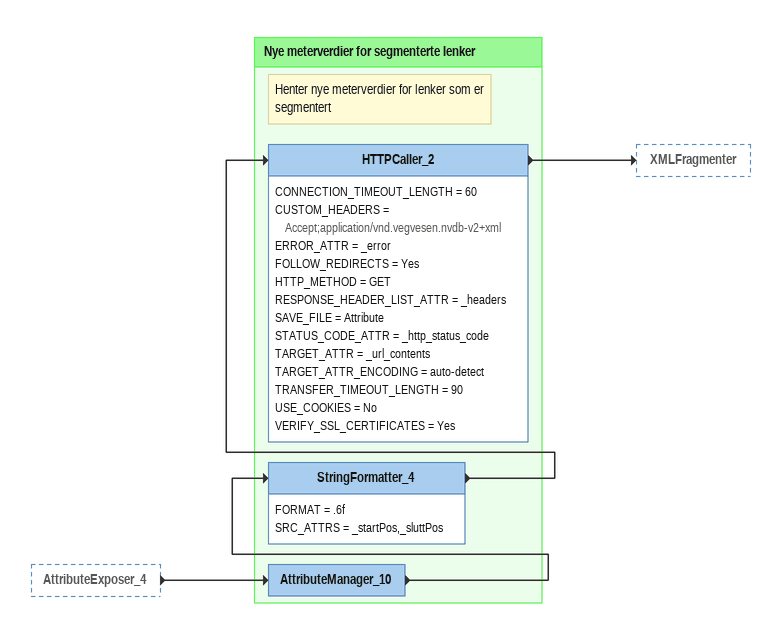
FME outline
AttributeExposer_4 [outside]
    -> AttributeManager_10

Bookmark: Nye meterverdier for segmenterte lenker
AttributeManager_10
    -> StringFormatter_4
StringFormatter_4
    FORMAT = .6f
    SRC_ATTRS = _startPos,_sluttPos
    -> HTTPCaller_2
Note: Henter nye meterverdier for lenker som er segmentert
HTTPCaller_2
    CONNECTION_TIMEOUT_LENGTH = 60
    CUSTOM_HEADERS = Accept;application/vnd.vegvesen.nvdb-v2+xml
    ERROR_ATTR = _error
    FOLLOW_REDIRECTS = Yes
    HTTP_METHOD = GET
    RESPONSE_HEADER_LIST_ATTR = _headers
    SAVE_FILE = Attribute
    STATUS_CODE_ATTR = _http_status_code
    TARGET_ATTR = _url_contents
    TARGET_ATTR_ENCODING = auto-detect
    TRANSFER_TIMEOUT_LENGTH = 90
    USE_COOKIES = No
    VERIFY_SSL_CERTIFICATES = Yes
    -> XMLFragmenter
